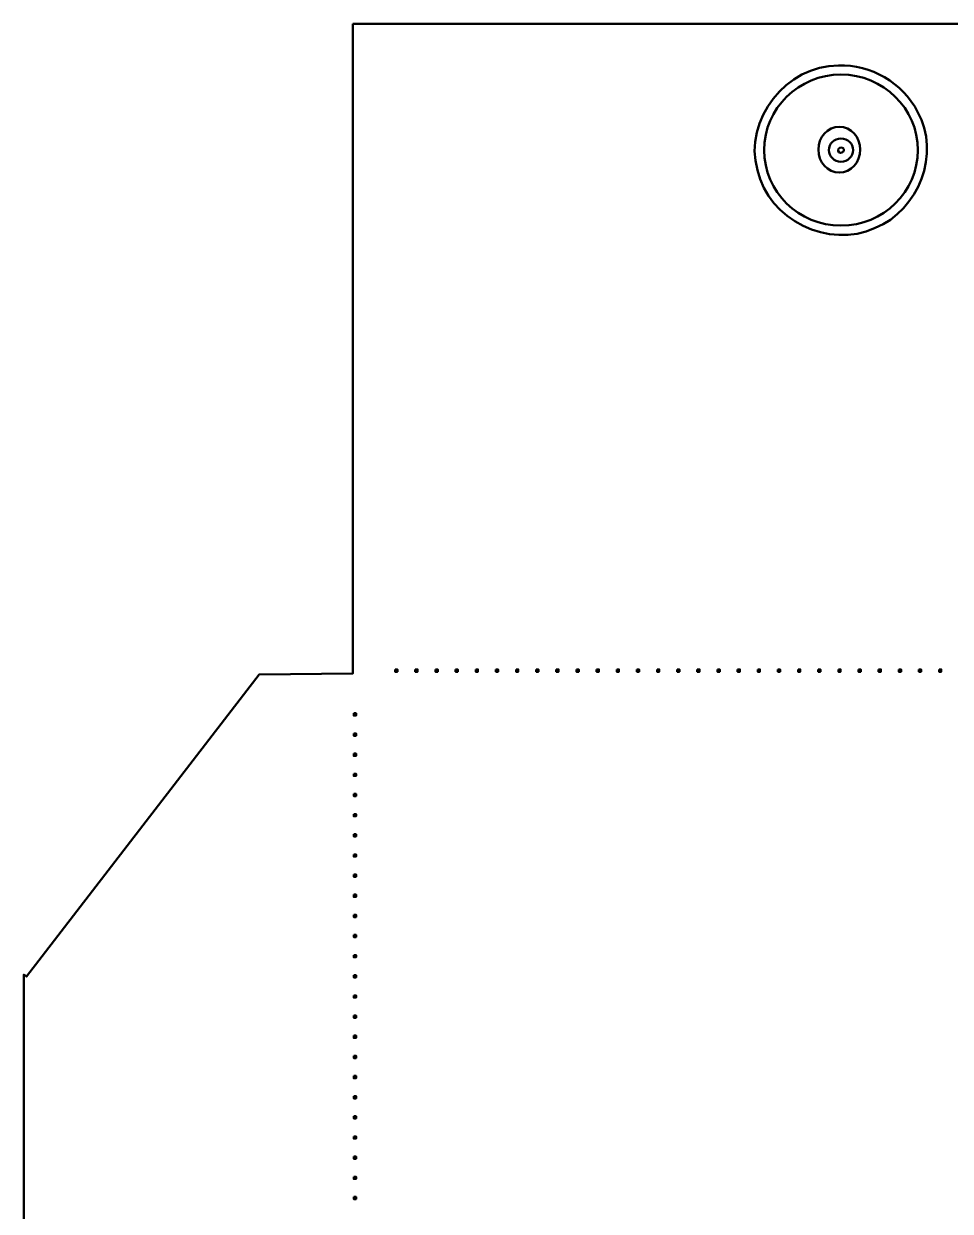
# Model space of a CAD drawing. Header units: centimetres. Extents: x -9.8 to 9.8, y -13.9 to 13.9.
# Drawn here: x -9.8 to 1.05, y 0.03 to 13.93 of the extents above; entities that cross this region are included whole.
import ezdxf

# ---------------------------------------------------------------- set-up
doc = ezdxf.new("R2010")
doc.units = ezdxf.units.CM
doc.header["$MEASUREMENT"] = 0
doc.layers.add('Layer 1', color=7, linetype='Continuous')

msp = doc.modelspace()

# ---------------------------------------------------------------- linework, layer by layer
at = {"layer": 'Layer 1', "color": 36, "lineweight": 50}
for points, knots in [([(-5.94294, 13.92742), (-5.94294, 13.92742), (-5.94294, 6.32478), (-5.94294, 6.32478), (-5.94294, 6.32478), (-5.94294, 6.32478), (-7.04261, 6.31155), (-7.04261, 6.31155), (-7.04261, 6.31155), (-7.04261, 6.31155), (-9.76534, 2.77854), (-9.76534, 2.77854), (-9.76534, 2.77854), (-9.76534, 2.77854), (-9.79593, 2.80169), (-9.79593, 2.80169), (-9.79593, 2.80169), (-9.79593, 2.80169), (-9.79593, -5.56824), (-9.79593, -5.56824), (-9.79593, -5.56824), (-9.79593, -5.56824), (-5.94294, -5.56824), (-5.94294, -5.56824), (-5.94294, -5.56824), (-5.94294, -5.56824), (-5.94294, -13.92742), (-5.94294, -13.92742), (-5.94294, -13.92742), (-5.94294, -13.92742), (5.96331, -13.92742), (5.96331, -13.92742), (5.96331, -13.92742), (5.96331, -13.92742), (5.96331, -5.56824), (5.96331, -5.56824), (5.96331, -5.56824), (5.96331, -5.56824), (9.79563, -5.56824), (9.79563, -5.56824), (9.79563, -5.56824), (9.79563, -5.56824), (9.79563, 2.80169), (9.79563, 2.80169), (9.79563, 2.80169), (9.79563, 2.80169), (9.76504, 2.77854), (9.76504, 2.77854), (9.76504, 2.77854), (9.76504, 2.77854), (7.04231, 6.31155), (7.04231, 6.31155), (7.04231, 6.31155), (7.04231, 6.31155), (5.96331, 6.32478), (5.96331, 6.32478), (5.96331, 6.32478), (5.96331, 6.32478), (5.96331, 13.92742), (5.96331, 13.92742), (5.96331, 13.92742), (5.96331, 13.92742), (-5.94294, 13.92742), (-5.94294, 13.92742)], [0, 0, 0, 0, 0.05882353, 0.05882353, 0.05882353, 0.05882353, 0.11764706, 0.11764706, 0.11764706, 0.11764706, 0.17647059, 0.17647059, 0.17647059, 0.17647059, 0.23529412, 0.23529412, 0.23529412, 0.23529412, 0.29411765, 0.29411765, 0.29411765, 0.29411765, 0.35294118, 0.35294118, 0.35294118, 0.35294118, 0.41176471, 0.41176471, 0.41176471, 0.41176471, 0.47058824, 0.47058824, 0.47058824, 0.47058824, 0.52941176, 0.52941176, 0.52941176, 0.52941176, 0.58823529, 0.58823529, 0.58823529, 0.58823529, 0.64705882, 0.64705882, 0.64705882, 0.64705882, 0.70588235, 0.70588235, 0.70588235, 0.70588235, 0.76470588, 0.76470588, 0.76470588, 0.76470588, 0.82352941, 0.82352941, 0.82352941, 0.82352941, 0.88235294, 0.88235294, 0.88235294, 0.88235294, 1, 1, 1, 1]), ([(-0.25109, 12.72108), (-0.11556, 12.72108), (-0.00552, 12.60186), (-0.00552, 12.45402), (-0.00552, 12.45402), (-0.00552, 12.30617), (-0.11556, 12.18613), (-0.25109, 12.18613), (-0.25109, 12.18613), (-0.38662, 12.18613), (-0.49666, 12.30617), (-0.49666, 12.45402), (-0.49666, 12.45402), (-0.49666, 12.60187), (-0.38662, 12.72108), (-0.25109, 12.72108)], [0, 0, 0, 0, 0.2, 0.2, 0.2, 0.2, 0.4, 0.4, 0.4, 0.4, 0.6, 0.6, 0.6, 0.6, 1, 1, 1, 1]), ([(-5.44932, 6.37191), (-5.44932, 6.37191), (-5.42286, 6.37191), (-5.42286, 6.37191), (-5.42286, 6.37191), (-5.42286, 6.37191), (-5.42286, 6.34545), (-5.42286, 6.34545), (-5.42286, 6.34545), (-5.42286, 6.34545), (-5.44932, 6.34545), (-5.44932, 6.34545), (-5.44932, 6.34545), (-5.44932, 6.34545), (-5.44932, 6.37191), (-5.44932, 6.37191)], [0, 0, 0, 0, 0.2, 0.2, 0.2, 0.2, 0.4, 0.4, 0.4, 0.4, 0.6, 0.6, 0.6, 0.6, 1, 1, 1, 1]), ([(-5.21368, 6.37191), (-5.21368, 6.37191), (-5.18722, 6.37191), (-5.18722, 6.37191), (-5.18722, 6.37191), (-5.18722, 6.37191), (-5.18722, 6.34545), (-5.18722, 6.34545), (-5.18722, 6.34545), (-5.18722, 6.34545), (-5.21368, 6.34545), (-5.21368, 6.34545), (-5.21368, 6.34545), (-5.21368, 6.34545), (-5.21368, 6.37191), (-5.21368, 6.37191)], [0, 0, 0, 0, 0.2, 0.2, 0.2, 0.2, 0.4, 0.4, 0.4, 0.4, 0.6, 0.6, 0.6, 0.6, 1, 1, 1, 1]), ([(-4.97721, 6.37191), (-4.97721, 6.37191), (-4.95158, 6.37191), (-4.95158, 6.37191), (-4.95158, 6.37191), (-4.95158, 6.37191), (-4.95158, 6.34545), (-4.95158, 6.34545), (-4.95158, 6.34545), (-4.95158, 6.34545), (-4.97721, 6.34545), (-4.97721, 6.34545), (-4.97721, 6.34545), (-4.97721, 6.34545), (-4.97721, 6.37191), (-4.97721, 6.37191)], [0, 0, 0, 0, 0.2, 0.2, 0.2, 0.2, 0.4, 0.4, 0.4, 0.4, 0.6, 0.6, 0.6, 0.6, 1, 1, 1, 1]), ([(-4.74156, 6.37191), (-4.74156, 6.37191), (-4.71593, 6.37191), (-4.71593, 6.37191), (-4.71593, 6.37191), (-4.71593, 6.37191), (-4.71593, 6.34545), (-4.71593, 6.34545), (-4.71593, 6.34545), (-4.71593, 6.34545), (-4.74156, 6.34545), (-4.74156, 6.34545), (-4.74156, 6.34545), (-4.74156, 6.34545), (-4.74156, 6.37191), (-4.74156, 6.37191)], [0, 0, 0, 0, 0.2, 0.2, 0.2, 0.2, 0.4, 0.4, 0.4, 0.4, 0.6, 0.6, 0.6, 0.6, 1, 1, 1, 1]), ([(-4.50592, 6.37191), (-4.50592, 6.37191), (-4.48029, 6.37191), (-4.48029, 6.37191), (-4.48029, 6.37191), (-4.48029, 6.37191), (-4.48029, 6.34545), (-4.48029, 6.34545), (-4.48029, 6.34545), (-4.48029, 6.34545), (-4.50592, 6.34545), (-4.50592, 6.34545), (-4.50592, 6.34545), (-4.50592, 6.34545), (-4.50592, 6.37191), (-4.50592, 6.37191)], [0, 0, 0, 0, 0.2, 0.2, 0.2, 0.2, 0.4, 0.4, 0.4, 0.4, 0.6, 0.6, 0.6, 0.6, 1, 1, 1, 1]), ([(-4.27027, 6.37191), (-4.27027, 6.37191), (-4.24381, 6.37191), (-4.24381, 6.37191), (-4.24381, 6.37191), (-4.24381, 6.37191), (-4.24381, 6.34545), (-4.24381, 6.34545), (-4.24381, 6.34545), (-4.24381, 6.34545), (-4.27027, 6.34545), (-4.27027, 6.34545), (-4.27027, 6.34545), (-4.27027, 6.34545), (-4.27027, 6.37191), (-4.27027, 6.37191)], [0, 0, 0, 0, 0.2, 0.2, 0.2, 0.2, 0.4, 0.4, 0.4, 0.4, 0.6, 0.6, 0.6, 0.6, 1, 1, 1, 1]), ([(-4.03463, 6.37191), (-4.03463, 6.37191), (-4.00817, 6.37191), (-4.00817, 6.37191), (-4.00817, 6.37191), (-4.00817, 6.37191), (-4.00817, 6.34545), (-4.00817, 6.34545), (-4.00817, 6.34545), (-4.00817, 6.34545), (-4.03463, 6.34545), (-4.03463, 6.34545), (-4.03463, 6.34545), (-4.03463, 6.34545), (-4.03463, 6.37191), (-4.03463, 6.37191)], [0, 0, 0, 0, 0.2, 0.2, 0.2, 0.2, 0.4, 0.4, 0.4, 0.4, 0.6, 0.6, 0.6, 0.6, 1, 1, 1, 1]), ([(-3.79898, 6.37191), (-3.79898, 6.37191), (-3.77252, 6.37191), (-3.77252, 6.37191), (-3.77252, 6.37191), (-3.77252, 6.37191), (-3.77252, 6.34545), (-3.77252, 6.34545), (-3.77252, 6.34545), (-3.77252, 6.34545), (-3.79898, 6.34545), (-3.79898, 6.34545), (-3.79898, 6.34545), (-3.79898, 6.34545), (-3.79898, 6.37191), (-3.79898, 6.37191)], [0, 0, 0, 0, 0.2, 0.2, 0.2, 0.2, 0.4, 0.4, 0.4, 0.4, 0.6, 0.6, 0.6, 0.6, 1, 1, 1, 1]), ([(-3.56334, 6.37191), (-3.56334, 6.37191), (-3.53688, 6.37191), (-3.53688, 6.37191), (-3.53688, 6.37191), (-3.53688, 6.37191), (-3.53688, 6.34545), (-3.53688, 6.34545), (-3.53688, 6.34545), (-3.53688, 6.34545), (-3.56334, 6.34545), (-3.56334, 6.34545), (-3.56334, 6.34545), (-3.56334, 6.34545), (-3.56334, 6.37191), (-3.56334, 6.37191)], [0, 0, 0, 0, 0.2, 0.2, 0.2, 0.2, 0.4, 0.4, 0.4, 0.4, 0.6, 0.6, 0.6, 0.6, 1, 1, 1, 1]), ([(-3.32769, 6.37191), (-3.32769, 6.37191), (-3.30123, 6.37191), (-3.30123, 6.37191), (-3.30123, 6.37191), (-3.30123, 6.37191), (-3.30123, 6.34545), (-3.30123, 6.34545), (-3.30123, 6.34545), (-3.30123, 6.34545), (-3.32769, 6.34545), (-3.32769, 6.34545), (-3.32769, 6.34545), (-3.32769, 6.34545), (-3.32769, 6.37191), (-3.32769, 6.37191)], [0, 0, 0, 0, 0.2, 0.2, 0.2, 0.2, 0.4, 0.4, 0.4, 0.4, 0.6, 0.6, 0.6, 0.6, 1, 1, 1, 1]), ([(-3.09122, 6.37191), (-3.09122, 6.37191), (-3.06559, 6.37191), (-3.06559, 6.37191), (-3.06559, 6.37191), (-3.06559, 6.37191), (-3.06559, 6.34545), (-3.06559, 6.34545), (-3.06559, 6.34545), (-3.06559, 6.34545), (-3.09122, 6.34545), (-3.09122, 6.34545), (-3.09122, 6.34545), (-3.09122, 6.34545), (-3.09122, 6.37191), (-3.09122, 6.37191)], [0, 0, 0, 0, 0.2, 0.2, 0.2, 0.2, 0.4, 0.4, 0.4, 0.4, 0.6, 0.6, 0.6, 0.6, 1, 1, 1, 1]), ([(-2.85558, 6.37191), (-2.85558, 6.37191), (-2.82995, 6.37191), (-2.82995, 6.37191), (-2.82995, 6.37191), (-2.82995, 6.37191), (-2.82995, 6.34545), (-2.82995, 6.34545), (-2.82995, 6.34545), (-2.82995, 6.34545), (-2.85558, 6.34545), (-2.85558, 6.34545), (-2.85558, 6.34545), (-2.85558, 6.34545), (-2.85558, 6.37191), (-2.85558, 6.37191)], [0, 0, 0, 0, 0.2, 0.2, 0.2, 0.2, 0.4, 0.4, 0.4, 0.4, 0.6, 0.6, 0.6, 0.6, 1, 1, 1, 1]), ([(-2.61993, 6.37191), (-2.61993, 6.37191), (-2.5943, 6.37191), (-2.5943, 6.37191), (-2.5943, 6.37191), (-2.5943, 6.37191), (-2.5943, 6.34545), (-2.5943, 6.34545), (-2.5943, 6.34545), (-2.5943, 6.34545), (-2.61993, 6.34545), (-2.61993, 6.34545), (-2.61993, 6.34545), (-2.61993, 6.34545), (-2.61993, 6.37191), (-2.61993, 6.37191)], [0, 0, 0, 0, 0.2, 0.2, 0.2, 0.2, 0.4, 0.4, 0.4, 0.4, 0.6, 0.6, 0.6, 0.6, 1, 1, 1, 1]), ([(-2.38429, 6.37191), (-2.38429, 6.37191), (-2.35783, 6.37191), (-2.35783, 6.37191), (-2.35783, 6.37191), (-2.35783, 6.37191), (-2.35783, 6.34545), (-2.35783, 6.34545), (-2.35783, 6.34545), (-2.35783, 6.34545), (-2.38429, 6.34545), (-2.38429, 6.34545), (-2.38429, 6.34545), (-2.38429, 6.34545), (-2.38429, 6.37191), (-2.38429, 6.37191)], [0, 0, 0, 0, 0.2, 0.2, 0.2, 0.2, 0.4, 0.4, 0.4, 0.4, 0.6, 0.6, 0.6, 0.6, 1, 1, 1, 1]), ([(-2.14865, 6.37191), (-2.14865, 6.37191), (-2.12219, 6.37191), (-2.12219, 6.37191), (-2.12219, 6.37191), (-2.12219, 6.37191), (-2.12219, 6.34545), (-2.12219, 6.34545), (-2.12219, 6.34545), (-2.12219, 6.34545), (-2.14865, 6.34545), (-2.14865, 6.34545), (-2.14865, 6.34545), (-2.14865, 6.34545), (-2.14865, 6.37191), (-2.14865, 6.37191)], [0, 0, 0, 0, 0.2, 0.2, 0.2, 0.2, 0.4, 0.4, 0.4, 0.4, 0.6, 0.6, 0.6, 0.6, 1, 1, 1, 1]), ([(-1.913, 6.37191), (-1.913, 6.37191), (-1.88654, 6.37191), (-1.88654, 6.37191), (-1.88654, 6.37191), (-1.88654, 6.37191), (-1.88654, 6.34545), (-1.88654, 6.34545), (-1.88654, 6.34545), (-1.88654, 6.34545), (-1.913, 6.34545), (-1.913, 6.34545), (-1.913, 6.34545), (-1.913, 6.34545), (-1.913, 6.37191), (-1.913, 6.37191)], [0, 0, 0, 0, 0.2, 0.2, 0.2, 0.2, 0.4, 0.4, 0.4, 0.4, 0.6, 0.6, 0.6, 0.6, 1, 1, 1, 1]), ([(-1.67736, 6.37191), (-1.67736, 6.37191), (-1.6509, 6.37191), (-1.6509, 6.37191), (-1.6509, 6.37191), (-1.6509, 6.37191), (-1.6509, 6.34545), (-1.6509, 6.34545), (-1.6509, 6.34545), (-1.6509, 6.34545), (-1.67736, 6.34545), (-1.67736, 6.34545), (-1.67736, 6.34545), (-1.67736, 6.34545), (-1.67736, 6.37191), (-1.67736, 6.37191)], [0, 0, 0, 0, 0.2, 0.2, 0.2, 0.2, 0.4, 0.4, 0.4, 0.4, 0.6, 0.6, 0.6, 0.6, 1, 1, 1, 1]), ([(-1.44171, 6.37191), (-1.44171, 6.37191), (-1.41525, 6.37191), (-1.41525, 6.37191), (-1.41525, 6.37191), (-1.41525, 6.37191), (-1.41525, 6.34545), (-1.41525, 6.34545), (-1.41525, 6.34545), (-1.41525, 6.34545), (-1.44171, 6.34545), (-1.44171, 6.34545), (-1.44171, 6.34545), (-1.44171, 6.34545), (-1.44171, 6.37191), (-1.44171, 6.37191)], [0, 0, 0, 0, 0.2, 0.2, 0.2, 0.2, 0.4, 0.4, 0.4, 0.4, 0.6, 0.6, 0.6, 0.6, 1, 1, 1, 1]), ([(-1.20607, 6.37191), (-1.20607, 6.37191), (-1.17961, 6.37191), (-1.17961, 6.37191), (-1.17961, 6.37191), (-1.17961, 6.37191), (-1.17961, 6.34545), (-1.17961, 6.34545), (-1.17961, 6.34545), (-1.17961, 6.34545), (-1.20607, 6.34545), (-1.20607, 6.34545), (-1.20607, 6.34545), (-1.20607, 6.34545), (-1.20607, 6.37191), (-1.20607, 6.37191)], [0, 0, 0, 0, 0.2, 0.2, 0.2, 0.2, 0.4, 0.4, 0.4, 0.4, 0.6, 0.6, 0.6, 0.6, 1, 1, 1, 1]), ([(-0.9696, 6.37191), (-0.9696, 6.37191), (-0.94397, 6.37191), (-0.94397, 6.37191), (-0.94397, 6.37191), (-0.94397, 6.37191), (-0.94397, 6.34545), (-0.94397, 6.34545), (-0.94397, 6.34545), (-0.94397, 6.34545), (-0.9696, 6.34545), (-0.9696, 6.34545), (-0.9696, 6.34545), (-0.9696, 6.34545), (-0.9696, 6.37191), (-0.9696, 6.37191)], [0, 0, 0, 0, 0.2, 0.2, 0.2, 0.2, 0.4, 0.4, 0.4, 0.4, 0.6, 0.6, 0.6, 0.6, 1, 1, 1, 1]), ([(-0.73395, 6.37191), (-0.73395, 6.37191), (-0.70832, 6.37191), (-0.70832, 6.37191), (-0.70832, 6.37191), (-0.70832, 6.37191), (-0.70832, 6.34545), (-0.70832, 6.34545), (-0.70832, 6.34545), (-0.70832, 6.34545), (-0.73395, 6.34545), (-0.73395, 6.34545), (-0.73395, 6.34545), (-0.73395, 6.34545), (-0.73395, 6.37191), (-0.73395, 6.37191)], [0, 0, 0, 0, 0.2, 0.2, 0.2, 0.2, 0.4, 0.4, 0.4, 0.4, 0.6, 0.6, 0.6, 0.6, 1, 1, 1, 1]), ([(-0.49831, 6.37191), (-0.49831, 6.37191), (-0.47185, 6.37191), (-0.47185, 6.37191), (-0.47185, 6.37191), (-0.47185, 6.37191), (-0.47185, 6.34545), (-0.47185, 6.34545), (-0.47185, 6.34545), (-0.47185, 6.34545), (-0.49831, 6.34545), (-0.49831, 6.34545), (-0.49831, 6.34545), (-0.49831, 6.34545), (-0.49831, 6.37191), (-0.49831, 6.37191)], [0, 0, 0, 0, 0.2, 0.2, 0.2, 0.2, 0.4, 0.4, 0.4, 0.4, 0.6, 0.6, 0.6, 0.6, 1, 1, 1, 1]), ([(-0.26266, 6.37191), (-0.26266, 6.37191), (-0.2362, 6.37191), (-0.2362, 6.37191), (-0.2362, 6.37191), (-0.2362, 6.37191), (-0.2362, 6.34545), (-0.2362, 6.34545), (-0.2362, 6.34545), (-0.2362, 6.34545), (-0.26266, 6.34545), (-0.26266, 6.34545), (-0.26266, 6.34545), (-0.26266, 6.34545), (-0.26266, 6.37191), (-0.26266, 6.37191)], [0, 0, 0, 0, 0.2, 0.2, 0.2, 0.2, 0.4, 0.4, 0.4, 0.4, 0.6, 0.6, 0.6, 0.6, 1, 1, 1, 1]), ([(-0.02702, 6.37191), (-0.02702, 6.37191), (-0.00056, 6.37191), (-0.00056, 6.37191), (-0.00056, 6.37191), (-0.00056, 6.37191), (-0.00056, 6.34545), (-0.00056, 6.34545), (-0.00056, 6.34545), (-0.00056, 6.34545), (-0.02702, 6.34545), (-0.02702, 6.34545), (-0.02702, 6.34545), (-0.02702, 6.34545), (-0.02702, 6.37191), (-0.02702, 6.37191)], [0, 0, 0, 0, 0.2, 0.2, 0.2, 0.2, 0.4, 0.4, 0.4, 0.4, 0.6, 0.6, 0.6, 0.6, 1, 1, 1, 1]), ([(0.20863, 6.37191), (0.20863, 6.37191), (0.23509, 6.37191), (0.23509, 6.37191), (0.23509, 6.37191), (0.23509, 6.37191), (0.23509, 6.34545), (0.23509, 6.34545), (0.23509, 6.34545), (0.23509, 6.34545), (0.20863, 6.34545), (0.20863, 6.34545), (0.20863, 6.34545), (0.20863, 6.34545), (0.20863, 6.37191), (0.20863, 6.37191)], [0, 0, 0, 0, 0.2, 0.2, 0.2, 0.2, 0.4, 0.4, 0.4, 0.4, 0.6, 0.6, 0.6, 0.6, 1, 1, 1, 1]), ([(0.44427, 6.37191), (0.44427, 6.37191), (0.47073, 6.37191), (0.47073, 6.37191), (0.47073, 6.37191), (0.47073, 6.37191), (0.47073, 6.34545), (0.47073, 6.34545), (0.47073, 6.34545), (0.47073, 6.34545), (0.44427, 6.34545), (0.44427, 6.34545), (0.44427, 6.34545), (0.44427, 6.34545), (0.44427, 6.37191), (0.44427, 6.37191)], [0, 0, 0, 0, 0.2, 0.2, 0.2, 0.2, 0.4, 0.4, 0.4, 0.4, 0.6, 0.6, 0.6, 0.6, 1, 1, 1, 1]), ([(0.67992, 6.37191), (0.67992, 6.37191), (0.70638, 6.37191), (0.70638, 6.37191), (0.70638, 6.37191), (0.70638, 6.37191), (0.70638, 6.34545), (0.70638, 6.34545), (0.70638, 6.34545), (0.70638, 6.34545), (0.67992, 6.34545), (0.67992, 6.34545), (0.67992, 6.34545), (0.67992, 6.34545), (0.67992, 6.37191), (0.67992, 6.37191)], [0, 0, 0, 0, 0.2, 0.2, 0.2, 0.2, 0.4, 0.4, 0.4, 0.4, 0.6, 0.6, 0.6, 0.6, 1, 1, 1, 1]), ([(0.91639, 6.37191), (0.91639, 6.37191), (0.94202, 6.37191), (0.94202, 6.37191), (0.94202, 6.37191), (0.94202, 6.37191), (0.94202, 6.34545), (0.94202, 6.34545), (0.94202, 6.34545), (0.94202, 6.34545), (0.91639, 6.34545), (0.91639, 6.34545), (0.91639, 6.34545), (0.91639, 6.34545), (0.91639, 6.37191), (0.91639, 6.37191)], [0, 0, 0, 0, 0.2, 0.2, 0.2, 0.2, 0.4, 0.4, 0.4, 0.4, 0.6, 0.6, 0.6, 0.6, 1, 1, 1, 1]), ([(-5.93384, 5.85845), (-5.93384, 5.85845), (-5.90738, 5.85845), (-5.90738, 5.85845), (-5.90738, 5.85845), (-5.90738, 5.85845), (-5.90738, 5.83199), (-5.90738, 5.83199), (-5.90738, 5.83199), (-5.90738, 5.83199), (-5.93384, 5.83199), (-5.93384, 5.83199), (-5.93384, 5.83199), (-5.93384, 5.83199), (-5.93384, 5.85845), (-5.93384, 5.85845)], [0, 0, 0, 0, 0.2, 0.2, 0.2, 0.2, 0.4, 0.4, 0.4, 0.4, 0.6, 0.6, 0.6, 0.6, 1, 1, 1, 1]), ([(-5.93384, 5.62281), (-5.93384, 5.62281), (-5.90738, 5.62281), (-5.90738, 5.62281), (-5.90738, 5.62281), (-5.90738, 5.62281), (-5.90738, 5.59635), (-5.90738, 5.59635), (-5.90738, 5.59635), (-5.90738, 5.59635), (-5.93384, 5.59635), (-5.93384, 5.59635), (-5.93384, 5.59635), (-5.93384, 5.59635), (-5.93384, 5.62281), (-5.93384, 5.62281)], [0, 0, 0, 0, 0.2, 0.2, 0.2, 0.2, 0.4, 0.4, 0.4, 0.4, 0.6, 0.6, 0.6, 0.6, 1, 1, 1, 1]), ([(-5.93384, 5.38716), (-5.93384, 5.38716), (-5.90738, 5.38716), (-5.90738, 5.38716), (-5.90738, 5.38716), (-5.90738, 5.38716), (-5.90738, 5.3607), (-5.90738, 5.3607), (-5.90738, 5.3607), (-5.90738, 5.3607), (-5.93384, 5.3607), (-5.93384, 5.3607), (-5.93384, 5.3607), (-5.93384, 5.3607), (-5.93384, 5.38716), (-5.93384, 5.38716)], [0, 0, 0, 0, 0.2, 0.2, 0.2, 0.2, 0.4, 0.4, 0.4, 0.4, 0.6, 0.6, 0.6, 0.6, 1, 1, 1, 1]), ([(-5.93384, 5.15152), (-5.93384, 5.15152), (-5.90738, 5.15152), (-5.90738, 5.15152), (-5.90738, 5.15152), (-5.90738, 5.15152), (-5.90738, 5.12506), (-5.90738, 5.12506), (-5.90738, 5.12506), (-5.90738, 5.12506), (-5.93384, 5.12506), (-5.93384, 5.12506), (-5.93384, 5.12506), (-5.93384, 5.12506), (-5.93384, 5.15152), (-5.93384, 5.15152)], [0, 0, 0, 0, 0.2, 0.2, 0.2, 0.2, 0.4, 0.4, 0.4, 0.4, 0.6, 0.6, 0.6, 0.6, 1, 1, 1, 1]), ([(-5.93384, 4.91588), (-5.93384, 4.91588), (-5.90738, 4.91588), (-5.90738, 4.91588), (-5.90738, 4.91588), (-5.90738, 4.91588), (-5.90738, 4.88942), (-5.90738, 4.88942), (-5.90738, 4.88942), (-5.90738, 4.88942), (-5.93384, 4.88942), (-5.93384, 4.88942), (-5.93384, 4.88942), (-5.93384, 4.88942), (-5.93384, 4.91588), (-5.93384, 4.91588)], [0, 0, 0, 0, 0.2, 0.2, 0.2, 0.2, 0.4, 0.4, 0.4, 0.4, 0.6, 0.6, 0.6, 0.6, 1, 1, 1, 1]), ([(-5.93384, 4.6794), (-5.93384, 4.6794), (-5.90738, 4.6794), (-5.90738, 4.6794), (-5.90738, 4.6794), (-5.90738, 4.6794), (-5.90738, 4.65377), (-5.90738, 4.65377), (-5.90738, 4.65377), (-5.90738, 4.65377), (-5.93384, 4.65377), (-5.93384, 4.65377), (-5.93384, 4.65377), (-5.93384, 4.65377), (-5.93384, 4.6794), (-5.93384, 4.6794)], [0, 0, 0, 0, 0.2, 0.2, 0.2, 0.2, 0.4, 0.4, 0.4, 0.4, 0.6, 0.6, 0.6, 0.6, 1, 1, 1, 1]), ([(-5.93384, 4.44376), (-5.93384, 4.44376), (-5.90738, 4.44376), (-5.90738, 4.44376), (-5.90738, 4.44376), (-5.90738, 4.44376), (-5.90738, 4.41813), (-5.90738, 4.41813), (-5.90738, 4.41813), (-5.90738, 4.41813), (-5.93384, 4.41813), (-5.93384, 4.41813), (-5.93384, 4.41813), (-5.93384, 4.41813), (-5.93384, 4.44376), (-5.93384, 4.44376)], [0, 0, 0, 0, 0.2, 0.2, 0.2, 0.2, 0.4, 0.4, 0.4, 0.4, 0.6, 0.6, 0.6, 0.6, 1, 1, 1, 1]), ([(-5.93384, 4.20812), (-5.93384, 4.20812), (-5.90738, 4.20812), (-5.90738, 4.20812), (-5.90738, 4.20812), (-5.90738, 4.20812), (-5.90738, 4.18166), (-5.90738, 4.18166), (-5.90738, 4.18166), (-5.90738, 4.18166), (-5.93384, 4.18166), (-5.93384, 4.18166), (-5.93384, 4.18166), (-5.93384, 4.18166), (-5.93384, 4.20812), (-5.93384, 4.20812)], [0, 0, 0, 0, 0.2, 0.2, 0.2, 0.2, 0.4, 0.4, 0.4, 0.4, 0.6, 0.6, 0.6, 0.6, 1, 1, 1, 1]), ([(-5.93384, 3.97247), (-5.93384, 3.97247), (-5.90738, 3.97247), (-5.90738, 3.97247), (-5.90738, 3.97247), (-5.90738, 3.97247), (-5.90738, 3.94601), (-5.90738, 3.94601), (-5.90738, 3.94601), (-5.90738, 3.94601), (-5.93384, 3.94601), (-5.93384, 3.94601), (-5.93384, 3.94601), (-5.93384, 3.94601), (-5.93384, 3.97247), (-5.93384, 3.97247)], [0, 0, 0, 0, 0.2, 0.2, 0.2, 0.2, 0.4, 0.4, 0.4, 0.4, 0.6, 0.6, 0.6, 0.6, 1, 1, 1, 1]), ([(-5.93384, 3.73683), (-5.93384, 3.73683), (-5.90738, 3.73683), (-5.90738, 3.73683), (-5.90738, 3.73683), (-5.90738, 3.73683), (-5.90738, 3.71037), (-5.90738, 3.71037), (-5.90738, 3.71037), (-5.90738, 3.71037), (-5.93384, 3.71037), (-5.93384, 3.71037), (-5.93384, 3.71037), (-5.93384, 3.71037), (-5.93384, 3.73683), (-5.93384, 3.73683)], [0, 0, 0, 0, 0.2, 0.2, 0.2, 0.2, 0.4, 0.4, 0.4, 0.4, 0.6, 0.6, 0.6, 0.6, 1, 1, 1, 1]), ([(-5.93384, 3.50118), (-5.93384, 3.50118), (-5.90738, 3.50118), (-5.90738, 3.50118), (-5.90738, 3.50118), (-5.90738, 3.50118), (-5.90738, 3.47472), (-5.90738, 3.47472), (-5.90738, 3.47472), (-5.90738, 3.47472), (-5.93384, 3.47472), (-5.93384, 3.47472), (-5.93384, 3.47472), (-5.93384, 3.47472), (-5.93384, 3.50118), (-5.93384, 3.50118)], [0, 0, 0, 0, 0.2, 0.2, 0.2, 0.2, 0.4, 0.4, 0.4, 0.4, 0.6, 0.6, 0.6, 0.6, 1, 1, 1, 1]), ([(-5.93384, 3.26554), (-5.93384, 3.26554), (-5.90738, 3.26554), (-5.90738, 3.26554), (-5.90738, 3.26554), (-5.90738, 3.26554), (-5.90738, 3.23908), (-5.90738, 3.23908), (-5.90738, 3.23908), (-5.90738, 3.23908), (-5.93384, 3.23908), (-5.93384, 3.23908), (-5.93384, 3.23908), (-5.93384, 3.23908), (-5.93384, 3.26554), (-5.93384, 3.26554)], [0, 0, 0, 0, 0.2, 0.2, 0.2, 0.2, 0.4, 0.4, 0.4, 0.4, 0.6, 0.6, 0.6, 0.6, 1, 1, 1, 1]), ([(-5.93384, 3.02989), (-5.93384, 3.02989), (-5.90738, 3.02989), (-5.90738, 3.02989), (-5.90738, 3.02989), (-5.90738, 3.02989), (-5.90738, 3.00343), (-5.90738, 3.00343), (-5.90738, 3.00343), (-5.90738, 3.00343), (-5.93384, 3.00343), (-5.93384, 3.00343), (-5.93384, 3.00343), (-5.93384, 3.00343), (-5.93384, 3.02989), (-5.93384, 3.02989)], [0, 0, 0, 0, 0.2, 0.2, 0.2, 0.2, 0.4, 0.4, 0.4, 0.4, 0.6, 0.6, 0.6, 0.6, 1, 1, 1, 1]), ([(-5.93384, 2.79342), (-5.93384, 2.79342), (-5.90738, 2.79342), (-5.90738, 2.79342), (-5.90738, 2.79342), (-5.90738, 2.79342), (-5.90738, 2.76779), (-5.90738, 2.76779), (-5.90738, 2.76779), (-5.90738, 2.76779), (-5.93384, 2.76779), (-5.93384, 2.76779), (-5.93384, 2.76779), (-5.93384, 2.76779), (-5.93384, 2.79342), (-5.93384, 2.79342)], [0, 0, 0, 0, 0.2, 0.2, 0.2, 0.2, 0.4, 0.4, 0.4, 0.4, 0.6, 0.6, 0.6, 0.6, 1, 1, 1, 1]), ([(-5.93384, 2.55778), (-5.93384, 2.55778), (-5.90738, 2.55778), (-5.90738, 2.55778), (-5.90738, 2.55778), (-5.90738, 2.55778), (-5.90738, 2.53215), (-5.90738, 2.53215), (-5.90738, 2.53215), (-5.90738, 2.53215), (-5.93384, 2.53215), (-5.93384, 2.53215), (-5.93384, 2.53215), (-5.93384, 2.53215), (-5.93384, 2.55778), (-5.93384, 2.55778)], [0, 0, 0, 0, 0.2, 0.2, 0.2, 0.2, 0.4, 0.4, 0.4, 0.4, 0.6, 0.6, 0.6, 0.6, 1, 1, 1, 1]), ([(-5.93384, 2.32213), (-5.93384, 2.32213), (-5.90738, 2.32213), (-5.90738, 2.32213), (-5.90738, 2.32213), (-5.90738, 2.32213), (-5.90738, 2.2965), (-5.90738, 2.2965), (-5.90738, 2.2965), (-5.90738, 2.2965), (-5.93384, 2.2965), (-5.93384, 2.2965), (-5.93384, 2.2965), (-5.93384, 2.2965), (-5.93384, 2.32213), (-5.93384, 2.32213)], [0, 0, 0, 0, 0.2, 0.2, 0.2, 0.2, 0.4, 0.4, 0.4, 0.4, 0.6, 0.6, 0.6, 0.6, 1, 1, 1, 1]), ([(-5.93384, 2.08649), (-5.93384, 2.08649), (-5.90738, 2.08649), (-5.90738, 2.08649), (-5.90738, 2.08649), (-5.90738, 2.08649), (-5.90738, 2.06003), (-5.90738, 2.06003), (-5.90738, 2.06003), (-5.90738, 2.06003), (-5.93384, 2.06003), (-5.93384, 2.06003), (-5.93384, 2.06003), (-5.93384, 2.06003), (-5.93384, 2.08649), (-5.93384, 2.08649)], [0, 0, 0, 0, 0.2, 0.2, 0.2, 0.2, 0.4, 0.4, 0.4, 0.4, 0.6, 0.6, 0.6, 0.6, 1, 1, 1, 1]), ([(-5.93384, 1.85084), (-5.93384, 1.85084), (-5.90738, 1.85084), (-5.90738, 1.85084), (-5.90738, 1.85084), (-5.90738, 1.85084), (-5.90738, 1.82438), (-5.90738, 1.82438), (-5.90738, 1.82438), (-5.90738, 1.82438), (-5.93384, 1.82438), (-5.93384, 1.82438), (-5.93384, 1.82438), (-5.93384, 1.82438), (-5.93384, 1.85084), (-5.93384, 1.85084)], [0, 0, 0, 0, 0.2, 0.2, 0.2, 0.2, 0.4, 0.4, 0.4, 0.4, 0.6, 0.6, 0.6, 0.6, 1, 1, 1, 1]), ([(-5.93384, 1.6152), (-5.93384, 1.6152), (-5.90738, 1.6152), (-5.90738, 1.6152), (-5.90738, 1.6152), (-5.90738, 1.6152), (-5.90738, 1.58874), (-5.90738, 1.58874), (-5.90738, 1.58874), (-5.90738, 1.58874), (-5.93384, 1.58874), (-5.93384, 1.58874), (-5.93384, 1.58874), (-5.93384, 1.58874), (-5.93384, 1.6152), (-5.93384, 1.6152)], [0, 0, 0, 0, 0.2, 0.2, 0.2, 0.2, 0.4, 0.4, 0.4, 0.4, 0.6, 0.6, 0.6, 0.6, 1, 1, 1, 1]), ([(-5.93384, 1.37955), (-5.93384, 1.37955), (-5.90738, 1.37955), (-5.90738, 1.37955), (-5.90738, 1.37955), (-5.90738, 1.37955), (-5.90738, 1.35309), (-5.90738, 1.35309), (-5.90738, 1.35309), (-5.90738, 1.35309), (-5.93384, 1.35309), (-5.93384, 1.35309), (-5.93384, 1.35309), (-5.93384, 1.35309), (-5.93384, 1.37955), (-5.93384, 1.37955)], [0, 0, 0, 0, 0.2, 0.2, 0.2, 0.2, 0.4, 0.4, 0.4, 0.4, 0.6, 0.6, 0.6, 0.6, 1, 1, 1, 1]), ([(-5.93384, 1.14391), (-5.93384, 1.14391), (-5.90738, 1.14391), (-5.90738, 1.14391), (-5.90738, 1.14391), (-5.90738, 1.14391), (-5.90738, 1.11745), (-5.90738, 1.11745), (-5.90738, 1.11745), (-5.90738, 1.11745), (-5.93384, 1.11745), (-5.93384, 1.11745), (-5.93384, 1.11745), (-5.93384, 1.11745), (-5.93384, 1.14391), (-5.93384, 1.14391)], [0, 0, 0, 0, 0.2, 0.2, 0.2, 0.2, 0.4, 0.4, 0.4, 0.4, 0.6, 0.6, 0.6, 0.6, 1, 1, 1, 1]), ([(-5.93384, 0.90744), (-5.93384, 0.90744), (-5.90738, 0.90744), (-5.90738, 0.90744), (-5.90738, 0.90744), (-5.90738, 0.90744), (-5.90738, 0.88181), (-5.90738, 0.88181), (-5.90738, 0.88181), (-5.90738, 0.88181), (-5.93384, 0.88181), (-5.93384, 0.88181), (-5.93384, 0.88181), (-5.93384, 0.88181), (-5.93384, 0.90744), (-5.93384, 0.90744)], [0, 0, 0, 0, 0.2, 0.2, 0.2, 0.2, 0.4, 0.4, 0.4, 0.4, 0.6, 0.6, 0.6, 0.6, 1, 1, 1, 1]), ([(-5.93384, 0.67179), (-5.93384, 0.67179), (-5.90738, 0.67179), (-5.90738, 0.67179), (-5.90738, 0.67179), (-5.90738, 0.67179), (-5.90738, 0.64616), (-5.90738, 0.64616), (-5.90738, 0.64616), (-5.90738, 0.64616), (-5.93384, 0.64616), (-5.93384, 0.64616), (-5.93384, 0.64616), (-5.93384, 0.64616), (-5.93384, 0.67179), (-5.93384, 0.67179)], [0, 0, 0, 0, 0.2, 0.2, 0.2, 0.2, 0.4, 0.4, 0.4, 0.4, 0.6, 0.6, 0.6, 0.6, 1, 1, 1, 1]), ([(-5.93384, 0.43615), (-5.93384, 0.43615), (-5.90738, 0.43615), (-5.90738, 0.43615), (-5.90738, 0.43615), (-5.90738, 0.43615), (-5.90738, 0.41052), (-5.90738, 0.41052), (-5.90738, 0.41052), (-5.90738, 0.41052), (-5.93384, 0.41052), (-5.93384, 0.41052), (-5.93384, 0.41052), (-5.93384, 0.41052), (-5.93384, 0.43615), (-5.93384, 0.43615)], [0, 0, 0, 0, 0.2, 0.2, 0.2, 0.2, 0.4, 0.4, 0.4, 0.4, 0.6, 0.6, 0.6, 0.6, 1, 1, 1, 1]), ([(-5.93384, 0.2005), (-5.93384, 0.2005), (-5.90738, 0.2005), (-5.90738, 0.2005), (-5.90738, 0.2005), (-5.90738, 0.2005), (-5.90738, 0.17404), (-5.90738, 0.17404), (-5.90738, 0.17404), (-5.90738, 0.17404), (-5.93384, 0.17404), (-5.93384, 0.17404), (-5.93384, 0.17404), (-5.93384, 0.17404), (-5.93384, 0.2005), (-5.93384, 0.2005)], [0, 0, 0, 0, 0.2, 0.2, 0.2, 0.2, 0.4, 0.4, 0.4, 0.4, 0.6, 0.6, 0.6, 0.6, 1, 1, 1, 1])]:
    msp.add_open_spline(points, degree=3, knots=knots, dxfattribs=at)
at = {"layer": 'Layer 1', "color": 253, "lineweight": 50}
for points, knots in [([(-0.26211, 13.43828), (-0.86842, 13.44462), (-1.37587, 12.80344), (-1.21048, 12.21458), (-1.21048, 12.21458), (-1.07972, 11.63385), (-0.37491, 11.28752), (0.16783, 11.53741), (0.16783, 11.53741), (0.6776, 11.74303), (0.93855, 12.40903), (0.66558, 12.89836), (0.66558, 12.89836), (0.49101, 13.23453), (0.11681, 13.45556), (-0.26211, 13.43828)], [0, 0, 0, 0, 0.2, 0.2, 0.2, 0.2, 0.4, 0.4, 0.4, 0.4, 0.6, 0.6, 0.6, 0.6, 1, 1, 1, 1]), ([(-0.26211, 13.43828), (-0.86842, 13.44462), (-1.37587, 12.80344), (-1.21048, 12.21458), (-1.21048, 12.21458), (-1.07972, 11.63385), (-0.37491, 11.28752), (0.16783, 11.53741), (0.16783, 11.53741), (0.6776, 11.74303), (0.93855, 12.40903), (0.66558, 12.89836), (0.66558, 12.89836), (0.49101, 13.23453), (0.11681, 13.45556), (-0.26211, 13.43828)], [0, 0, 0, 0, 0.2, 0.2, 0.2, 0.2, 0.4, 0.4, 0.4, 0.4, 0.6, 0.6, 0.6, 0.6, 1, 1, 1, 1]), ([(-0.22739, 12.47751), (-0.15449, 12.47001), (-0.23524, 12.3716), (-0.26625, 12.43865), (-0.26625, 12.43865), (-0.27329, 12.46384), (-0.2523, 12.48123), (-0.22739, 12.47751)], [0, 0, 0, 0, 0.33333333, 0.33333333, 0.33333333, 0.33333333, 1, 1, 1, 1]), ([(-0.22739, 12.47751), (-0.15449, 12.47001), (-0.23524, 12.3716), (-0.26625, 12.43865), (-0.26625, 12.43865), (-0.27329, 12.46384), (-0.2523, 12.48123), (-0.22739, 12.47751)], [0, 0, 0, 0, 0.33333333, 0.33333333, 0.33333333, 0.33333333, 1, 1, 1, 1])]:
    msp.add_open_spline(points, degree=3, knots=knots, dxfattribs=at)
at = {"layer": 'Layer 1', "color": 58, "lineweight": 50}
for points in [[(-0.23176, 13.33269), (-0.72834, 13.33269), (-1.13134, 12.93669), (-1.13134, 12.44882), (-1.13134, 12.44882), (-1.13134, 11.96095), (-0.72834, 11.56495), (-0.23176, 11.56495), (-0.23176, 11.56495), (0.26482, 11.56495), (0.66782, 11.96095), (0.66782, 12.44882), (0.66782, 12.44882), (0.66782, 12.93669), (0.26482, 13.33269), (-0.23176, 13.33269)], [(-0.23176, 13.33269), (-0.72834, 13.33269), (-1.13134, 12.93669), (-1.13134, 12.44882), (-1.13134, 12.44882), (-1.13134, 11.96095), (-0.72834, 11.56495), (-0.23176, 11.56495), (-0.23176, 11.56495), (0.26482, 11.56495), (0.66782, 11.96095), (0.66782, 12.44882), (0.66782, 12.44882), (0.66782, 12.93669), (0.26482, 13.33269), (-0.23176, 13.33269)], [(-0.23176, 12.58359), (-0.1528, 12.58359), (-0.08872, 12.52343), (-0.08872, 12.44882), (-0.08872, 12.44882), (-0.08872, 12.37421), (-0.1528, 12.31322), (-0.23176, 12.31322), (-0.23176, 12.31322), (-0.31072, 12.31322), (-0.3748, 12.37421), (-0.3748, 12.44882), (-0.3748, 12.44882), (-0.3748, 12.52343), (-0.31072, 12.58359), (-0.23176, 12.58359)], [(-0.23176, 12.58359), (-0.1528, 12.58359), (-0.08872, 12.52343), (-0.08872, 12.44882), (-0.08872, 12.44882), (-0.08872, 12.37421), (-0.1528, 12.31322), (-0.23176, 12.31322), (-0.23176, 12.31322), (-0.31072, 12.31322), (-0.3748, 12.37421), (-0.3748, 12.44882), (-0.3748, 12.44882), (-0.3748, 12.52343), (-0.31072, 12.58359), (-0.23176, 12.58359)]]:
    msp.add_open_spline(points, degree=3, knots=[0, 0, 0, 0, 0.2, 0.2, 0.2, 0.2, 0.4, 0.4, 0.4, 0.4, 0.6, 0.6, 0.6, 0.6, 1, 1, 1, 1], dxfattribs=at)

doc.saveas('drawing.dxf')
